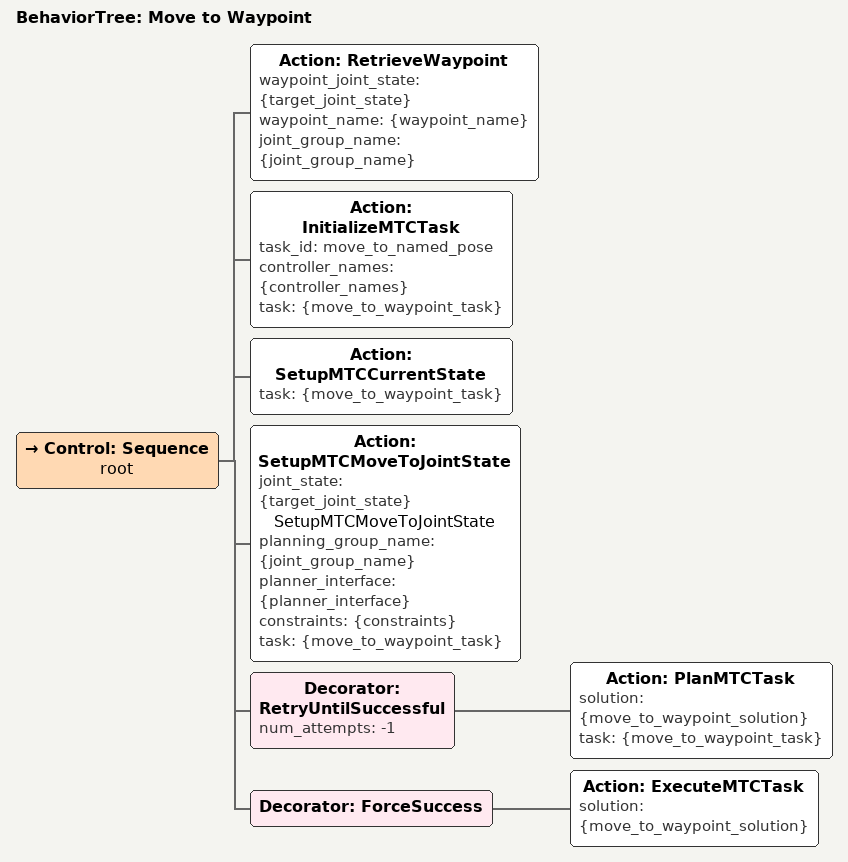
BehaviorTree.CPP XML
<root BTCPP_format="4" main_tree_to_execute="Move to Waypoint">
    <BehaviorTree ID="Move to Waypoint" _description="This Objective is used when moving to one of the saved waypoints in your site configuration">
        <Control ID="Sequence" name="root">
            <Action ID="RetrieveWaypoint" waypoint_joint_state="{target_joint_state}" waypoint_name="{waypoint_name}" joint_group_name="{joint_group_name}"/>
            <Action ID="InitializeMTCTask" task_id="move_to_named_pose" controller_names="{controller_names}" task="{move_to_waypoint_task}"/>
            <Action ID="SetupMTCCurrentState" task="{move_to_waypoint_task}"/>
            <Action ID="SetupMTCMoveToJointState" joint_state="{target_joint_state}" name="SetupMTCMoveToJointState" planning_group_name="{joint_group_name}" planner_interface="{planner_interface}" constraints="{constraints}" task="{move_to_waypoint_task}"/>
            <Decorator ID="RetryUntilSuccessful" num_attempts="-1">
                <Action ID="PlanMTCTask" solution="{move_to_waypoint_solution}" task="{move_to_waypoint_task}"/>
            </Decorator>
            <Decorator ID="ForceSuccess">
                <Action ID="ExecuteMTCTask" solution="{move_to_waypoint_solution}"/>
            </Decorator>
        </Control>
    </BehaviorTree>
</root>
